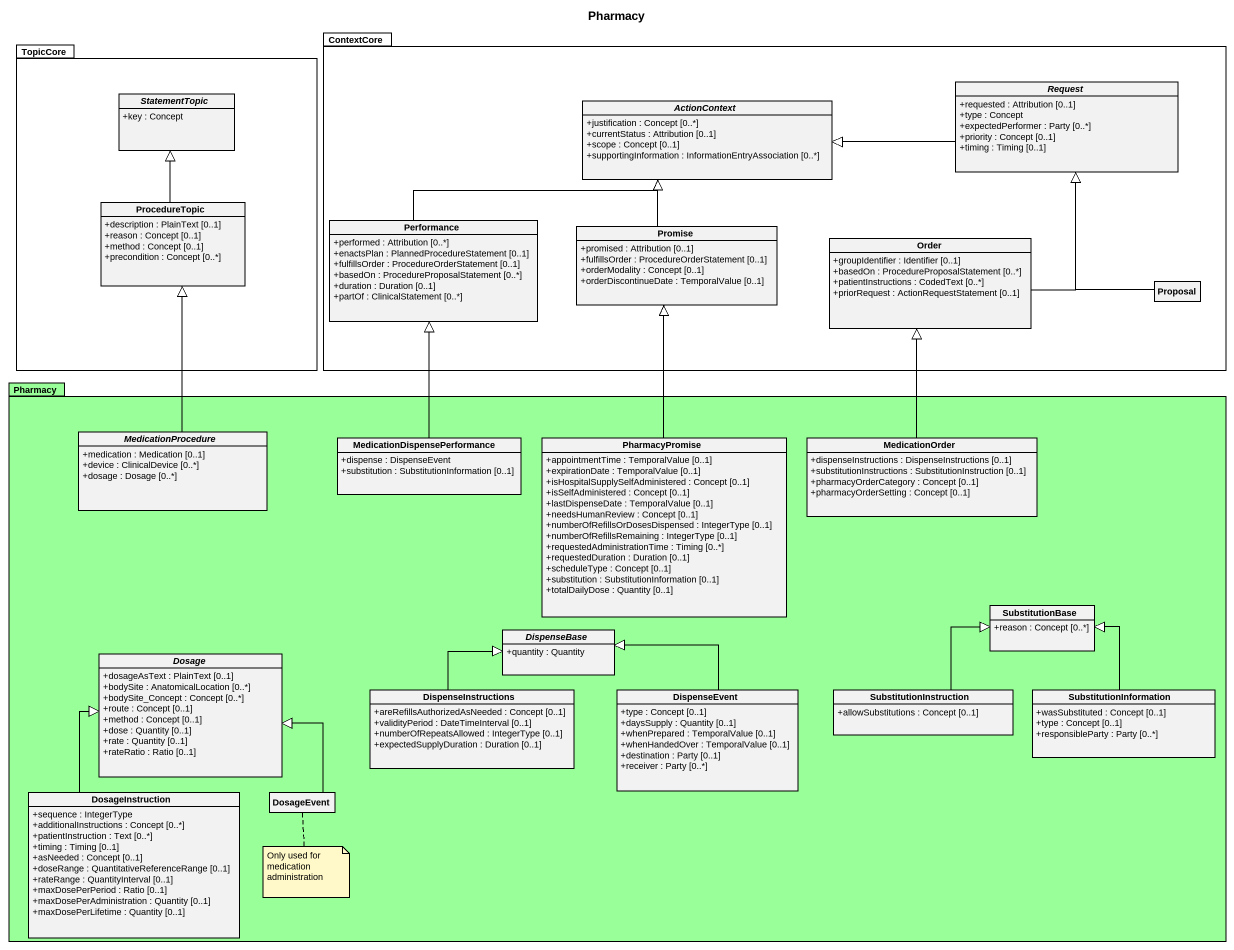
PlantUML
@startuml
title Pharmacy
hide circle
hide empty members
skinparam classAttributeIconSize 0
package ContextCore {
  abstract class ActionContext {
    +justification : Concept [0..*]
    +currentStatus : Attribution [0..1]
    +scope : Concept [0..1]
    +supportingInformation : InformationEntryAssociation [0..*]
  }
  abstract class Request {
    +requested : Attribution [0..1]
    +type : Concept
    +expectedPerformer : Party [0..*]
    +priority : Concept [0..1]
    +timing : Timing [0..1]
  }
  class Performance {
    +performed : Attribution [0..*]
    +enactsPlan : PlannedProcedureStatement [0..1]
    +fulfillsOrder : ProcedureOrderStatement [0..1]
    +basedOn : ProcedureProposalStatement [0..*]
    +duration : Duration [0..1]
    +partOf : ClinicalStatement [0..*]
  }
  class Promise {
    +promised : Attribution [0..1]
    +fulfillsOrder : ProcedureOrderStatement [0..1]
    +orderModality : Concept [0..1]
    +orderDiscontinueDate : TemporalValue [0..1]
  }
  class Order {
    +groupIdentifier : Identifier [0..1]
    +basedOn : ProcedureProposalStatement [0..*]
    +patientInstructions : CodedText [0..*]
    +priorRequest : ActionRequestStatement [0..1]
  }
  class Proposal
}
package TopicCore {
  abstract class StatementTopic {
    +key : Concept
  }
  class ProcedureTopic {
    +description : PlainText [0..1]
    +reason : Concept [0..1]
    +method : Concept [0..1]
    +precondition : Concept [0..*]
  }
}
package Pharmacy #99FF99 {
  abstract class MedicationProcedure {
    +medication : Medication [0..1]
    +device : ClinicalDevice [0..*]
    +dosage : Dosage [0..*]
  }
  class "MedicationDispensePerformance" as MedicationDispensePerformanc {
    +dispense : DispenseEvent
    +substitution : SubstitutionInformation [0..1]
  }
  class PharmacyPromise {
    +appointmentTime : TemporalValue [0..1]
    +expirationDate : TemporalValue [0..1]
    +isHospitalSupplySelfAdministered : Concept [0..1]
    +isSelfAdministered : Concept [0..1]
    +lastDispenseDate : TemporalValue [0..1]
    +needsHumanReview : Concept [0..1]
    +numberOfRefillsOrDosesDispensed : IntegerType [0..1]
    +numberOfRefillsRemaining : IntegerType [0..1]
    +requestedAdministrationTime : Timing [0..*]
    +requestedDuration : Duration [0..1]
    +scheduleType : Concept [0..1]
    +substitution : SubstitutionInformation [0..1]
    +totalDailyDose : Quantity [0..1]
  }
  class MedicationOrder {
    +dispenseInstructions : DispenseInstructions [0..1]
    +substitutionInstructions : SubstitutionInstruction [0..1]
    +pharmacyOrderCategory : Concept [0..1]
    +pharmacyOrderSetting : Concept [0..1]
  }
  class SubstitutionBase {
    +reason : Concept [0..*]
  }
  abstract class Dosage {
    +dosageAsText : PlainText [0..1]
    +bodySite : AnatomicalLocation [0..*]
    +bodySite_Concept : Concept [0..*]
    +route : Concept [0..1]
    +method : Concept [0..1]
    +dose : Quantity [0..1]
    +rate : Quantity [0..1]
    +rateRatio : Ratio [0..1]
  }
  abstract class DispenseBase {
    +quantity : Quantity
  }
  class DispenseInstructions {
    +areRefillsAuthorizedAsNeeded : Concept [0..1]
    +validityPeriod : DateTimeInterval [0..1]
    +numberOfRepeatsAllowed : IntegerType [0..1]
    +expectedSupplyDuration : Duration [0..1]
  }
  class DispenseEvent {
    +type : Concept [0..1]
    +daysSupply : Quantity [0..1]
    +whenPrepared : TemporalValue [0..1]
    +whenHandedOver : TemporalValue [0..1]
    +destination : Party [0..1]
    +receiver : Party [0..*]
  }
  class SubstitutionInstruction {
    +allowSubstitutions : Concept [0..1]
  }
  class SubstitutionInformation {
    +wasSubstituted : Concept [0..1]
    +type : Concept [0..1]
    +responsibleParty : Party [0..*]
  }
  class DosageInstruction {
    +sequence : IntegerType
    +additionalInstructions : Concept [0..*]
    +patientInstruction : Text [0..*]
    +timing : Timing [0..1]
    +asNeeded : Concept [0..1]
    +doseRange : QuantitativeReferenceRange [0..1]
    +rateRange : QuantityInterval [0..1]
    +maxDosePerPeriod : Ratio [0..1]
    +maxDosePerAdministration : Quantity [0..1]
    +maxDosePerLifetime : Quantity [0..1]
  }
  class DosageEvent
}
Request -left-|> ActionContext
ProcedureTopic -up-|> StatementTopic
Performance -right-|> ActionContext
Promise -up-|> ActionContext
Order -up-|> Request
Proposal -up-|> Request
MedicationProcedure -up-|> ProcedureTopic
MedicationDispensePerformanc -up-|> Performance
PharmacyPromise -up-|> Promise
MedicationOrder -up-|> Order
DispenseInstructions -up-|> DispenseBase
DispenseEvent -left-|> DispenseBase
SubstitutionInstruction -up-|> SubstitutionBase
SubstitutionInformation -up-|> SubstitutionBase
DosageInstruction -up-|> Dosage
DosageEvent -up-|> Dosage
note bottom of DosageEvent : Only used for medication administration
@enduml
